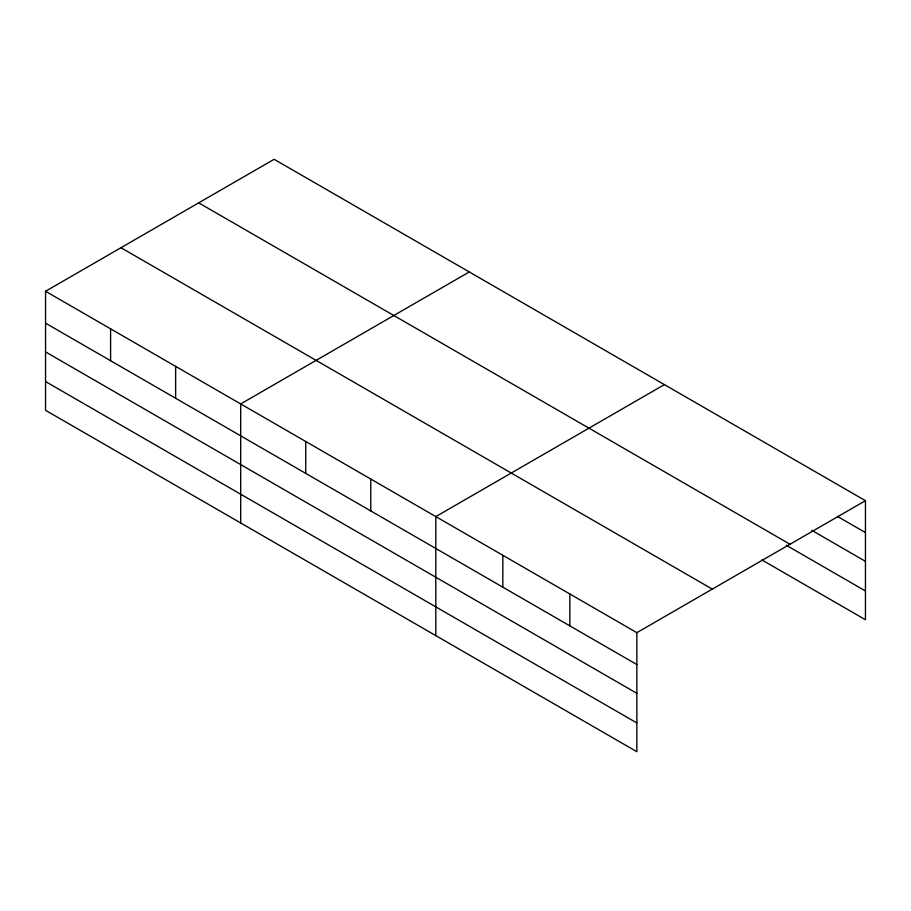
<?xml version="1.0" encoding="UTF-8"?>
<svg xmlns="http://www.w3.org/2000/svg" width="911" height="911" viewBox="0 0 911 911"><rect width="100%" height="100%" fill="white"/><g stroke="black" fill="none" stroke-linecap="round" stroke-linejoin="round"><path stroke-width="1.37" d="M636.857 693.317L636.857 632.667L45.55 291.269L45.55 410.314L636.857 751.7L636.857 693.317L45.55 351.919M761.881 559.935L865.45 619.731L865.45 500.686L274.143 159.3L45.55 291.269M469.267 271.956L240.686 403.926L240.686 522.971M664.404 384.613L435.811 516.594L435.811 635.627M636.857 632.667L865.45 500.686M837.425 516.4L865.45 532.582M811.838 530.384L865.45 561.335M198.7 202.846L790.019 544.243M786.25 545.245L865.45 590.966M120.981 247.724L712.3 589.11M45.55 323.166L636.857 664.552M45.55 381.55L636.857 722.947M569.842 593.972L569.842 625.868M502.826 555.277L502.826 587.174M370.766 479.038L370.766 510.934M305.732 441.482L305.732 473.378M175.641 366.381L175.641 398.266M110.595 328.825L110.595 360.722"/></g></svg>
